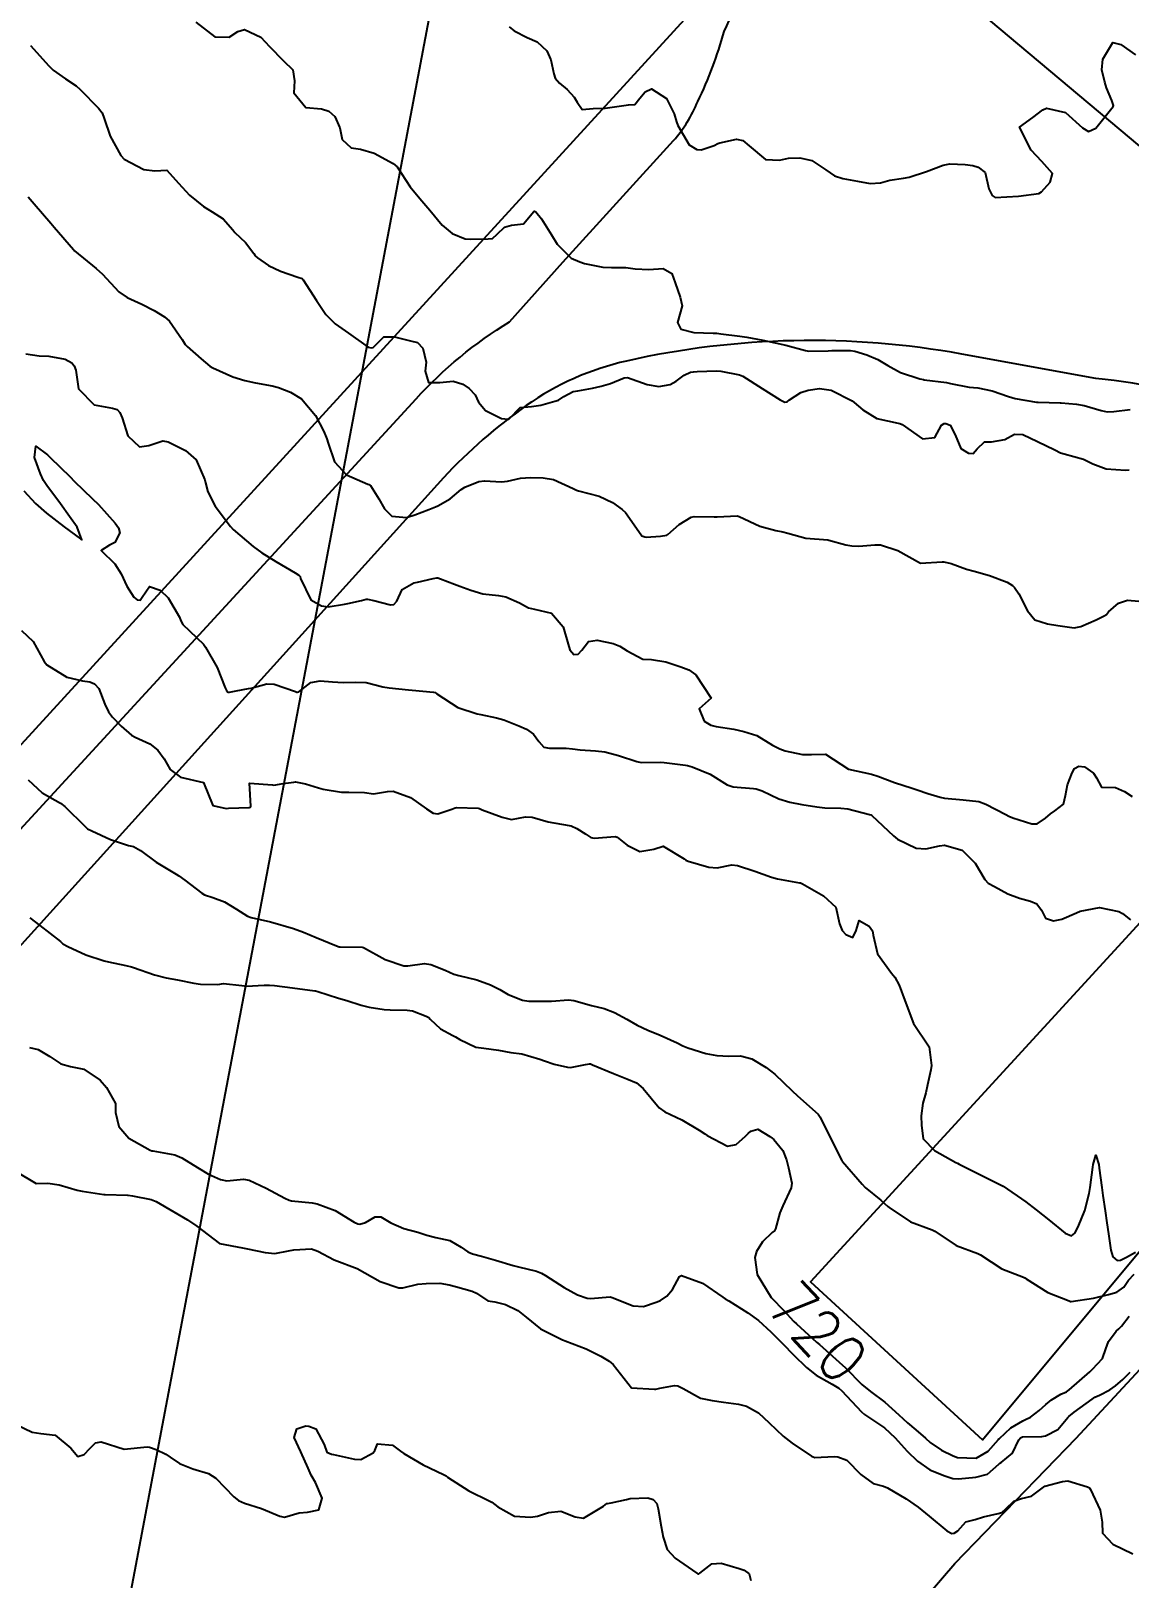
# Model space of a CAD drawing. Header units: metres. Extents: x 286371 to 293043, y 7462578 to 7466404.
# Drawn here: x 290161.9 to 290257.3, y 7463588.8 to 7463723.2 of the extents above; entities that cross this region are included whole.
import ezdxf
from ezdxf.enums import TextEntityAlignment as Align

# ---------------------------------------------------------------- set-up
doc = ezdxf.new("R2010")
doc.units = ezdxf.units.M
doc.header["$MEASUREMENT"] = 0
doc.linetypes.add('CONTINUO', pattern=[0])
for name, color, linetype in [('Cemitério', 206, 'Continuous'), ('Cotas', 45, 'Continuous'), ('Curvas de Nivel 1m', 11, 'Continuous'), ('Curvas de Nivel 5m', 15, 'Continuous'), ('Edificações', 30, 'Continuous'), ('TEXTO', 45, 'Continuous'), ('Vias primárias', 230, 'Continuous')]:
    doc.layers.add(name, color=color, linetype=linetype)
doc.styles.add('Style-STANDARD', font='STANDARD.shx')

msp = doc.modelspace()

# ---------------------------------------------------------------- linework, layer by layer
at = {"layer": 'Cemitério'}
msp.add_lwpolyline([(290179.61, 7463761.81), (290218.62, 7463728.93), (290218.92, 7463724.48), (290143.24, 7463641.83), (290119.58, 7463661.46), (290135.67, 7463680.68), (290120.31, 7463693.53), (290171.91, 7463752.69), (290179.61, 7463761.81)], close=True, dxfattribs=at)
msp.add_lwpolyline([(290048.87, 7463684.85), (290107.75, 7463632.63), (290122.18, 7463619.94), (290205.77, 7463547.84), (290242.11, 7463590.1), (290252.66, 7463600.96), (290274.14, 7463624.13)], dxfattribs=at)
at = {"layer": 'Curvas de Nivel 1m', "flags": 128}
for points, elevation in [([(290176.19, 7463723.93), (290177.85, 7463722.67), (290179.1, 7463722.63), (290179.85, 7463723.14), (290180.43, 7463723.29), (290181.85, 7463722.64), (290182.59, 7463721.83), (290183.82, 7463720.57), (290184.62, 7463719.8), (290184.76, 7463718.83), (290184.72, 7463717.8), (290185.76, 7463716.52), (290187.11, 7463716.41), (290187.75, 7463716.21), (290188.27, 7463715.75), (290188.71, 7463714.76), (290188.92, 7463713.74), (290189.7, 7463713.03), (290190.51, 7463712.91), (290191.7, 7463712.56), (290193.34, 7463711.67), (290193.68, 7463711.36), (290194.81, 7463709.65), (290195.64, 7463708.62), (290196.51, 7463707.62), (290197.6, 7463706.32), (290198.45, 7463705.59), (290199.59, 7463705.11), (290200.07, 7463705.08), (290201.59, 7463705.11), (290201.97, 7463705.15), (290202.38, 7463705.53), (290203, 7463706.13), (290203.61, 7463706.3), (290204.67, 7463706.43), (290205.55, 7463707.49), (290205.59, 7463707.52), (290205.62, 7463707.52), (290205.72, 7463707.48), (290206.22, 7463706.87), (290207.1, 7463705.46), (290207.57, 7463704.67), (290208.81, 7463703.44), (290209.55, 7463703.11), (290209.97, 7463702.99), (290211.54, 7463702.66), (290212.3, 7463702.63), (290213.54, 7463702.64), (290214.37, 7463702.53), (290215.54, 7463702.46), (290216.78, 7463702.54), (290217.54, 7463702.12), (290217.84, 7463701.29), (290218.28, 7463700.06), (290218.44, 7463699.29), (290218.04, 7463697.86), (290218.33, 7463697.29), (290219.46, 7463697), (290221.14, 7463696.92), (290221.46, 7463696.92), (290221.81, 7463696.88), (290223.46, 7463696.67), (290224.06, 7463696.59), (290225.45, 7463696.31), (290226.53, 7463696.08), (290227.45, 7463695.9), (290229.15, 7463695.41), (290229.44, 7463695.36), (290231.13, 7463695.4), (290231.44, 7463695.42), (290233.07, 7463695.43), (290233.44, 7463695.36), (290234.48, 7463695.04), (290235.43, 7463694.65), (290236.31, 7463694.13), (290237.41, 7463693.52), (290239.08, 7463692.97), (290239.4, 7463692.9), (290239.47, 7463692.89), (290241.39, 7463692.65), (290241.75, 7463692.57), (290243.38, 7463692.23), (290244.11, 7463692.17), (290245.38, 7463691.93), (290246.78, 7463691.44), (290247.37, 7463691.26), (290249.23, 7463690.95), (290249.37, 7463690.94), (290251.27, 7463690.88), (290251.37, 7463690.87), (290252.7, 7463690.76), (290253.36, 7463690.65), (290254.84, 7463690.21), (290255.35, 7463690.11), (290255.93, 7463690.14), (290257.36, 7463690.3)], 713), ([(290203.42, 7463723.52), (290203.86, 7463723.17), (290204.97, 7463722.61), (290205.85, 7463722.22), (290206.68, 7463721.46), (290207.03, 7463720.67), (290207.29, 7463719.45), (290207.41, 7463719.07), (290207.79, 7463718.63), (290208.44, 7463718.1), (290209.07, 7463717.43), (290209.33, 7463716.98), (290209.76, 7463716.34), (290210.72, 7463716.44), (290211.76, 7463716.47), (290212.56, 7463716.57), (290213.77, 7463716.75), (290214.32, 7463716.79), (290214.77, 7463717.34), (290215.23, 7463717.89), (290215.79, 7463718.16), (290217.07, 7463717.3), (290217.75, 7463715.98), (290217.95, 7463715.29), (290218.05, 7463714.97), (290219.05, 7463713.27), (290219.7, 7463712.89), (290220.1, 7463712.86), (290221.23, 7463713.24), (290221.55, 7463713.39), (290221.71, 7463713.45), (290223.15, 7463713.78), (290223.71, 7463713.65), (290224.27, 7463713.2), (290225.69, 7463712.02), (290226.9, 7463711.94), (290227.69, 7463712.12), (290228.66, 7463712.16), (290229.69, 7463711.92), (290230.91, 7463711.1), (290231.67, 7463710.59), (290232.39, 7463710.35), (290233.66, 7463710.13), (290234.77, 7463709.92), (290235.66, 7463709.97), (290236.47, 7463710.21), (290237.67, 7463710.4), (290238.16, 7463710.49), (290239.67, 7463710.96), (290241.11, 7463711.51), (290241.68, 7463711.63), (290243.02, 7463711.58), (290243.68, 7463711.48), (290244.14, 7463711.35), (290244.77, 7463710.89), (290245.08, 7463709.45), (290245.38, 7463708.88), (290245.64, 7463708.71), (290247.64, 7463708.83), (290249.41, 7463709.05), (290249.65, 7463709.19), (290250.41, 7463710.05), (290250.6, 7463710.79), (290249.69, 7463711.84), (290248.75, 7463712.82), (290247.73, 7463714.83), (290248.91, 7463715.65), (290249.76, 7463716.33), (290250.1, 7463716.46), (290251.75, 7463716.09), (290253.22, 7463714.75), (290253.73, 7463714.43), (290254.37, 7463714.73), (290255.76, 7463716.46), (290255.88, 7463716.6), (290255.9, 7463716.71), (290255.77, 7463717.12), (290255.29, 7463718.22), (290255.15, 7463718.72), (290254.89, 7463719.8), (290254.98, 7463720.73), (290255.85, 7463722.17), (290256.55, 7463722), (290257.83, 7463721.09)], 712), ([(290161.84, 7463721.9), (290163.42, 7463720.13), (290163.81, 7463719.76), (290164.89, 7463719.01), (290165.79, 7463718.42), (290166.14, 7463718.09), (290167.75, 7463716.48), (290168.06, 7463716.06), (290168.23, 7463715.56), (290168.77, 7463714.05), (290169.69, 7463712.35), (290169.98, 7463712.03), (290171.67, 7463711.15), (290172.63, 7463711.03), (290173.67, 7463711.07), (290174.7, 7463709.96), (290175.64, 7463708.92), (290176.85, 7463707.93), (290177.62, 7463707.46), (290178.57, 7463706.86), (290179.42, 7463705.89), (290179.59, 7463705.68), (290180.52, 7463704.81), (290181.23, 7463703.85), (290181.36, 7463703.65), (290181.56, 7463703.46), (290182.52, 7463702.81), (290183.54, 7463702.3), (290185.06, 7463701.79), (290185.42, 7463701.67), (290185.53, 7463701.57), (290186.68, 7463699.77), (290187.49, 7463698.54), (290188.31, 7463697.74), (290189.46, 7463696.94), (290191.17, 7463695.7), (290191.43, 7463695.65), (290191.6, 7463695.69), (290192.52, 7463696.61), (290193.45, 7463696.6), (290194.84, 7463696.25), (290195.44, 7463696.11), (290195.91, 7463695.63), (290196.19, 7463694.4), (290196.13, 7463693.62), (290196.41, 7463692.64), (290197.39, 7463692.65), (290198.56, 7463692.76), (290199.39, 7463692.5), (290199.94, 7463692.13), (290200.46, 7463691.56), (290200.74, 7463690.93), (290201.35, 7463690.21), (290202.75, 7463689.52), (290203.34, 7463689.46), (290203.39, 7463689.47), (290203.44, 7463689.51), (290204.38, 7463690.48), (290205.36, 7463690.56), (290206.17, 7463690.67), (290207.37, 7463691.03), (290207.7, 7463691.12), (290208.16, 7463691.44), (290208.96, 7463691.85), (290209.38, 7463691.93), (290210.64, 7463692.15), (290211.39, 7463692.32), (290212.22, 7463692.56), (290213.4, 7463693.06), (290213.69, 7463693.07), (290215.39, 7463692.47), (290216.4, 7463692.31), (290217.39, 7463692.48), (290217.93, 7463692.76), (290218.62, 7463693.29), (290219.16, 7463693.53), (290219.41, 7463693.58), (290219.75, 7463693.61), (290221.41, 7463693.66), (290221.8, 7463693.63), (290223.41, 7463693.31), (290223.72, 7463693.2), (290225.39, 7463692.12), (290226.96, 7463691.15), (290227.37, 7463690.95), (290227.56, 7463690.96), (290227.76, 7463691.14), (290228.74, 7463691.77), (290229.39, 7463691.97), (290230.38, 7463692.11), (290231.39, 7463691.99), (290233.2, 7463691.06), (290233.37, 7463690.92), (290234.14, 7463690.26), (290235.34, 7463689.52), (290237.21, 7463689.12), (290237.34, 7463689.09), (290237.54, 7463688.99), (290239.32, 7463687.74), (290240.4, 7463687.87), (290240.96, 7463688.94), (290241.19, 7463689.08), (290241.34, 7463689.08), (290241.71, 7463688.93), (290242.15, 7463688.09), (290242.65, 7463686.91), (290243.3, 7463686.51), (290243.71, 7463686.48), (290244.06, 7463686.89), (290244.69, 7463687.5), (290245.31, 7463687.49), (290246.48, 7463687.69), (290247.32, 7463688.17), (290248.03, 7463688.13), (290249.31, 7463687.52), (290250.8, 7463686.79), (290251.3, 7463686.54), (290251.63, 7463686.45), (290253.29, 7463685.98), (290254.12, 7463685.58), (290255.28, 7463685.14), (290256.95, 7463685.03), (290257.28, 7463685.06)], 714), ([(290161.43, 7463695.13), (290162.6, 7463694.96), (290163.43, 7463694.94), (290164.86, 7463694.66), (290165.42, 7463694.34), (290165.64, 7463694.09), (290165.77, 7463693.73), (290166.01, 7463692.09), (290167.36, 7463690.71), (290168.97, 7463690.43), (290169.36, 7463690.31), (290169.61, 7463690.03), (290169.81, 7463689.57), (290170.3, 7463688.02), (290171.31, 7463687.05), (290172.12, 7463687.18), (290173.32, 7463687.57), (290173.8, 7463687.49), (290175.3, 7463686.74), (290176.24, 7463685.93), (290176.98, 7463684.2), (290177.03, 7463683.92), (290177.24, 7463683.16), (290177.87, 7463681.9), (290179.2, 7463680.13), (290179.45, 7463679.88), (290181.17, 7463678.41), (290181.94, 7463677.84), (290183.15, 7463677.11), (290184.82, 7463676.12), (290185.14, 7463675.92), (290185.25, 7463675.79), (290185.3, 7463675.62), (290186.2, 7463673.78), (290187.1, 7463673.24), (290187.68, 7463673.17), (290189.1, 7463673.39), (290189.39, 7463673.44), (290190.58, 7463673.71), (290190.99, 7463673.82), (290191.11, 7463673.83), (290191.67, 7463673.7), (290193.1, 7463673.35), (290193.4, 7463673.37), (290193.65, 7463673.67), (290194.11, 7463674.67), (290195.13, 7463675.25), (290195.46, 7463675.31), (290196.8, 7463675.62), (290197.14, 7463675.69), (290197.21, 7463675.69), (290197.46, 7463675.61), (290198.67, 7463675.13), (290199.12, 7463674.97), (290200.08, 7463674.6), (290201.12, 7463674.28), (290202.5, 7463674.14), (290203.11, 7463674.03), (290204.3, 7463673.5), (290205.1, 7463673.09), (290205.6, 7463672.97), (290207.09, 7463672.62), (290208.09, 7463671.44), (290208.54, 7463669.93), (290208.67, 7463669.43), (290209.03, 7463669.02), (290209.41, 7463669.04), (290209.73, 7463669.41), (290210.31, 7463670.14), (290211.05, 7463670.28), (290212.45, 7463669.97), (290213.04, 7463669.74), (290213.67, 7463669.35), (290215.02, 7463668.63), (290215.77, 7463668.58), (290217.02, 7463668.4), (290218.33, 7463667.96), (290219.01, 7463667.7), (290219.63, 7463667.26), (290220.97, 7463665.24), (290219.92, 7463664.3), (290220.36, 7463663.25), (290220.94, 7463662.88), (290221.4, 7463662.77), (290222.93, 7463662.53), (290223.79, 7463662.34), (290224.93, 7463661.98), (290226.29, 7463661.16), (290226.91, 7463660.83), (290227.39, 7463660.67), (290228.9, 7463660.34), (290229.68, 7463660.34), (290230.9, 7463660.37), (290232.88, 7463659.06), (290234.88, 7463658.63), (290235.45, 7463658.45), (290236.87, 7463657.91), (290238.42, 7463657.41), (290238.85, 7463657.28), (290239.79, 7463656.96), (290240.84, 7463656.63), (290241.22, 7463656.56), (290242.84, 7463656.41), (290244.2, 7463656.25), (290244.83, 7463656.04), (290246.55, 7463655.12), (290246.82, 7463654.98), (290247.15, 7463654.84), (290248.81, 7463654.33), (290249.28, 7463654.33), (290250.01, 7463654.8), (290250.42, 7463655.19), (290250.82, 7463655.45), (290251.57, 7463656.04), (290251.73, 7463656.77), (290251.9, 7463657.72), (290252.31, 7463658.76), (290252.52, 7463659.12), (290252.88, 7463659.32), (290253.4, 7463659.26), (290254.17, 7463658.73), (290254.44, 7463658.31), (290254.86, 7463657.49), (290256.09, 7463657.47), (290256.85, 7463657.13), (290257.53, 7463656.68)], 716), ([(290161.25, 7463683.23), (290162.27, 7463682.14), (290163.22, 7463681.29), (290164.77, 7463680.1), (290165.19, 7463679.78), (290166.29, 7463678.97), (290165.89, 7463680.08), (290165.21, 7463681.02), (290164.44, 7463682.11), (290163.26, 7463683.71), (290162.96, 7463684.13), (290162.71, 7463684.7), (290162.18, 7463686.14), (290162.31, 7463687.13), (290163.3, 7463686.36), (290163.55, 7463686.12), (290165.27, 7463684.46), (290165.64, 7463684.09), (290167.23, 7463682.54), (290167.74, 7463682.06), (290169.2, 7463680.44), (290169.49, 7463680.03), (290169.61, 7463679.6), (290169.17, 7463678.74), (290168.7, 7463678.51), (290167.98, 7463678.05), (290169.15, 7463676.89), (290169.72, 7463676.03), (290170.19, 7463674.95), (290170.8, 7463674.01), (290171.1, 7463673.78), (290171.36, 7463673.75), (290171.54, 7463674), (290172.18, 7463674.93), (290173.11, 7463674.62), (290173.79, 7463673.96), (290174.77, 7463672.26), (290174.9, 7463671.95), (290175.07, 7463671.63), (290176.85, 7463669.92), (290177.04, 7463669.67), (290178.05, 7463667.9), (290178.75, 7463666.12), (290178.86, 7463665.89), (290178.98, 7463665.76), (290179.11, 7463665.76), (290179.71, 7463665.87), (290180.78, 7463666.07), (290180.99, 7463666.1), (290182.36, 7463666.47), (290182.99, 7463666.46), (290184.85, 7463665.8), (290184.98, 7463665.75), (290185.03, 7463665.74), (290185.14, 7463665.79), (290186.18, 7463666.6), (290187, 7463666.75), (290188.08, 7463666.66), (290189, 7463666.6), (290190.09, 7463666.63), (290191, 7463666.59), (290192.44, 7463666.23), (290192.99, 7463666.12), (290194.67, 7463665.96), (290194.98, 7463665.93), (290196.84, 7463665.75), (290196.98, 7463665.72), (290197.13, 7463665.61), (290198.96, 7463664.42), (290200.64, 7463663.86), (290200.95, 7463663.81), (290202.31, 7463663.53), (290202.94, 7463663.35), (290204.26, 7463662.83), (290204.93, 7463662.54), (290205.54, 7463662.1), (290205.99, 7463661.47), (290206.43, 7463660.99), (290206.91, 7463660.89), (290208.37, 7463660.9), (290208.91, 7463660.84), (290209.58, 7463660.74), (290210.9, 7463660.66), (290211.72, 7463660.56), (290212.9, 7463660.26), (290214.5, 7463659.73), (290214.89, 7463659.66), (290216.53, 7463659.67), (290216.89, 7463659.64), (290218.74, 7463659.42), (290218.89, 7463659.39), (290219.31, 7463659.27), (290220.87, 7463658.62), (290222.36, 7463657.72), (290222.86, 7463657.53), (290224.65, 7463657.4), (290224.86, 7463657.37), (290225.39, 7463657.18), (290226.84, 7463656.5), (290227.78, 7463656.2), (290228.84, 7463656.01), (290230.13, 7463655.81), (290230.83, 7463655.72), (290232.22, 7463655.69), (290232.83, 7463655.63), (290234.72, 7463655.13), (290234.82, 7463655.1), (290234.92, 7463655.03), (290236.79, 7463653.27), (290237.15, 7463653), (290238.77, 7463652.22), (290239.6, 7463652.14), (290240.78, 7463652.41), (290241.24, 7463652.47), (290242.77, 7463652.04), (290243.88, 7463650.9), (290244.73, 7463649.5), (290245.03, 7463649.18), (290245.58, 7463648.87), (290246.72, 7463648.25), (290247.73, 7463647.86), (290248.71, 7463647.6), (290249.25, 7463647.36), (290249.64, 7463646.81), (290250.01, 7463646.12), (290250.68, 7463645.89), (290251.42, 7463646.04), (290252.69, 7463646.6), (290253.02, 7463646.75), (290254.7, 7463647.06), (290256.38, 7463646.7), (290256.69, 7463646.52), (290257.38, 7463645.99)], 717), ([(290161.06, 7463671.1), (290162.07, 7463670.15), (290163.02, 7463668.43), (290163.26, 7463668.13), (290165, 7463667.05), (290166.35, 7463666.73), (290166.99, 7463666.64), (290167.39, 7463666.47), (290167.77, 7463666.06), (290168.3, 7463664.72), (290168.6, 7463664.05), (290168.95, 7463663.58), (290169.7, 7463662.79), (290170.6, 7463662.02), (290170.92, 7463661.86), (290172.2, 7463661.28), (290172.91, 7463660.73), (290173.44, 7463659.97), (290173.97, 7463659.05), (290174.87, 7463658.36), (290176.86, 7463657.91), (290177.66, 7463655.9), (290178.82, 7463655.66), (290179.02, 7463655.68), (290180.82, 7463655.75), (290180.91, 7463655.77), (290180.96, 7463655.85), (290180.86, 7463657.85), (290182.85, 7463657.7), (290182.98, 7463657.69), (290183.77, 7463657.81), (290184.7, 7463657.95), (290184.86, 7463657.96), (290185.72, 7463657.78), (290186.85, 7463657.45), (290187.27, 7463657.34), (290188.84, 7463657.08), (290189.5, 7463657.07), (290190.84, 7463657.03), (290191.62, 7463656.92), (290192.85, 7463657.12), (290193.35, 7463657.17), (290194.84, 7463656.62), (290196.22, 7463655.62), (290196.82, 7463655.25), (290197.22, 7463655.2), (290198.44, 7463655.59), (290198.71, 7463655.7), (290198.83, 7463655.73), (290200.71, 7463655.67), (290200.83, 7463655.65), (290201.06, 7463655.55), (290202.81, 7463654.9), (290203.61, 7463654.71), (290204.82, 7463654.92), (290205.4, 7463654.9), (290206.81, 7463654.48), (290207.97, 7463654.28), (290208.8, 7463654.16), (290209.3, 7463653.92), (290210.06, 7463653.41), (290210.52, 7463653.13), (290210.79, 7463653.08), (290212.63, 7463653.21), (290212.79, 7463653.17), (290213.67, 7463652.46), (290214.77, 7463651.91), (290215.97, 7463652.12), (290216.78, 7463652.39), (290218.62, 7463651.28), (290218.76, 7463651.17), (290218.97, 7463651.07), (290220.75, 7463650.57), (290221.48, 7463650.51), (290222.76, 7463650.75), (290223.25, 7463650.71), (290224.74, 7463650.22), (290226.2, 7463649.7), (290226.73, 7463649.55), (290228.64, 7463649.21), (290228.73, 7463649.2), (290228.89, 7463649.12), (290230.71, 7463648.07), (290231.8, 7463647.08), (290232.11, 7463645.63), (290232.33, 7463645.07), (290232.66, 7463644.72), (290233.25, 7463644.46), (290233.55, 7463645.05), (290233.81, 7463645.92), (290234.67, 7463645.42), (290234.96, 7463645.03), (290235.02, 7463644.66), (290235.4, 7463643.02), (290236.61, 7463641.35), (290236.91, 7463641), (290237.28, 7463640.31), (290237.79, 7463638.99), (290238.54, 7463636.97), (290239.9, 7463634.95), (290240.11, 7463633.33), (290240.04, 7463632.95), (290239.76, 7463631.66), (290239.6, 7463630.96), (290239.35, 7463630.05), (290239.21, 7463628.96), (290239.22, 7463628.15), (290239.38, 7463626.96), (290240.37, 7463625.94), (290242.21, 7463624.92), (290242.35, 7463624.84), (290242.49, 7463624.78), (290244.34, 7463623.85), (290246.32, 7463622.85), (290248.3, 7463621.5), (290249.2, 7463620.81), (290250.28, 7463619.94), (290251.72, 7463618.77), (290252.26, 7463618.55), (290252.56, 7463618.76), (290252.84, 7463619.32), (290253.41, 7463620.75), (290253.8, 7463622.22), (290253.88, 7463622.74), (290254.12, 7463624.51), (290254.15, 7463624.74), (290254.37, 7463625.55), (290254.62, 7463624.73), (290254.67, 7463624.41), (290254.9, 7463622.73), (290254.99, 7463622.04), (290255.19, 7463620.72), (290255.33, 7463619.67), (290255.46, 7463618.72), (290255.67, 7463617.29), (290255.86, 7463616.71), (290256.23, 7463616.39), (290256.5, 7463616.43), (290257.04, 7463616.69), (290257.81, 7463617.11)], 718), ([(290161.62, 7463658.15), (290162.85, 7463657), (290164.45, 7463656.11), (290164.83, 7463655.84), (290166.57, 7463654.08), (290166.8, 7463653.88), (290167.17, 7463653.7), (290168.79, 7463652.97), (290170.35, 7463652.45), (290170.78, 7463652.36), (290171.38, 7463652.01), (290172.75, 7463651), (290174.5, 7463649.96), (290174.73, 7463649.8), (290175.25, 7463649.42), (290176.71, 7463648.29), (290176.94, 7463648.15), (290177.66, 7463647.91), (290178.7, 7463647.55), (290179.72, 7463646.9), (290180.68, 7463646.3), (290181, 7463646.18), (290182.67, 7463645.82), (290184.67, 7463645.22), (290185.54, 7463644.9), (290186.65, 7463644.46), (290188.41, 7463643.74), (290188.64, 7463643.65), (290188.74, 7463643.64), (290190.64, 7463643.62), (290190.76, 7463643.58), (290192.63, 7463642.54), (290194.27, 7463642), (290194.62, 7463641.99), (290196.07, 7463642.18), (290196.62, 7463642.1), (290197.86, 7463641.6), (290198.61, 7463641.28), (290199.04, 7463641.15), (290200.6, 7463640.78), (290201.8, 7463640.34), (290202.59, 7463639.92), (290203.33, 7463639.51), (290204.57, 7463639.02), (290205.12, 7463638.93), (290206.57, 7463638.91), (290207.1, 7463638.93), (290208.57, 7463639.04), (290209.02, 7463638.98), (290210.56, 7463638.55), (290211.66, 7463638.29), (290212.55, 7463637.95), (290213.64, 7463637.36), (290214.54, 7463636.85), (290215.45, 7463636.41), (290216.52, 7463635.96), (290218.01, 7463635.29), (290218.51, 7463635.05), (290218.92, 7463634.87), (290220.5, 7463634.37), (290221.45, 7463634.19), (290222.5, 7463634.15), (290223.52, 7463634.18), (290224.49, 7463633.91), (290225.75, 7463633.17), (290226.48, 7463632.58), (290227.99, 7463631.13), (290228.45, 7463630.71), (290230.24, 7463629.1), (290230.42, 7463628.86), (290231.3, 7463627.08), (290232.28, 7463625.15), (290232.32, 7463625.07), (290232.36, 7463624.99), (290234.07, 7463623.04), (290234.33, 7463622.73), (290235.69, 7463621.63), (290236.3, 7463621.1), (290236.41, 7463621), (290238.28, 7463619.75), (290240.15, 7463619.06), (290240.27, 7463619.02), (290240.38, 7463618.94), (290242.25, 7463617.69), (290244.12, 7463617), (290244.24, 7463616.96), (290244.36, 7463616.88), (290246.22, 7463615.69), (290248.08, 7463614.95), (290248.21, 7463614.9), (290248.33, 7463614.82), (290250.19, 7463613.63), (290252.05, 7463612.89), (290252.18, 7463612.84), (290252.24, 7463612.83), (290254.18, 7463613.13), (290255.46, 7463613.44), (290256.19, 7463613.64), (290256.8, 7463614.09), (290257.22, 7463614.69), (290257.7, 7463615.2)], 719), ([(290161.76, 7463634.89), (290162.5, 7463634.71), (290163.51, 7463634.12), (290164.48, 7463633.48), (290165.32, 7463633.26), (290166.48, 7463633.02), (290167.88, 7463632.05), (290168.45, 7463631.43), (290169.23, 7463630.03), (290169.22, 7463629.24), (290169.5, 7463628.03), (290170.39, 7463627.03), (290172.22, 7463625.99), (290172.37, 7463625.93), (290172.45, 7463625.91), (290174.37, 7463625.58), (290174.98, 7463625.33), (290176.35, 7463624.48), (290177.29, 7463623.91), (290178.33, 7463623.43), (290178.89, 7463623.33), (290180.34, 7463623.46), (290180.82, 7463623.37), (290182.32, 7463622.68), (290183.94, 7463621.81), (290184.3, 7463621.65), (290184.51, 7463621.59), (290186.3, 7463621.41), (290186.74, 7463621.33), (290188.29, 7463620.74), (290189.94, 7463619.72), (290190.27, 7463619.58), (290190.43, 7463619.55), (290190.92, 7463619.7), (290191.77, 7463620.2), (290192.28, 7463620.19), (290193.14, 7463619.67), (290194.27, 7463619.18), (290195.49, 7463618.86), (290196.26, 7463618.6), (290197.05, 7463618.4), (290198.25, 7463618.14), (290199.23, 7463617.57), (290199.82, 7463617.15), (290200.24, 7463616.98), (290201, 7463616.77), (290202.23, 7463616.44), (290203.75, 7463615.97), (290204.22, 7463615.85), (290205.79, 7463615.47), (290206.21, 7463615.31), (290206.57, 7463615.1), (290208.19, 7463614.05), (290209.36, 7463613.42), (290210.18, 7463613.13), (290210.48, 7463613.1), (290212.18, 7463613.24), (290212.36, 7463613.2), (290214.17, 7463612.47), (290215.08, 7463612.42), (290216.18, 7463612.77), (290216.56, 7463612.92), (290217.11, 7463613.3), (290217.6, 7463613.89), (290218.21, 7463615.02), (290218.39, 7463615.1), (290220.2, 7463614.43), (290221.96, 7463613.23), (290222.17, 7463613.08), (290222.49, 7463612.9), (290224.15, 7463611.85), (290225.06, 7463611.18), (290226.13, 7463610.22), (290227.17, 7463609.15), (290228.1, 7463608.22), (290229.23, 7463607.12), (290230.07, 7463606.43), (290231.47, 7463605.67), (290232.06, 7463605.32), (290232.32, 7463605.07), (290234.03, 7463603.25), (290234.28, 7463603.04), (290236.01, 7463601.86), (290236.93, 7463601), (290237.98, 7463599.84), (290238.87, 7463598.97), (290239.95, 7463598.22), (290241.16, 7463597.72), (290241.94, 7463597.47), (290242.45, 7463597.43), (290243.94, 7463597.58), (290244.96, 7463597.85), (290245.96, 7463598.71), (290246.03, 7463598.79), (290246.14, 7463598.85), (290247.13, 7463599.68), (290247.69, 7463600.83), (290247.82, 7463601.01), (290248, 7463601.08), (290249.68, 7463601.12), (290250, 7463601.17), (290251.07, 7463601.72), (290251.95, 7463602.77), (290251.98, 7463602.81), (290252.03, 7463602.84), (290252.49, 7463603.22), (290254.05, 7463604.36), (290254.27, 7463604.52), (290254.68, 7463604.72), (290255.59, 7463605.18), (290256.07, 7463605.53), (290256.71, 7463606.06), (290257.36, 7463606.69)], 721), ([(290160.54, 7463624.16), (290162.33, 7463623.1), (290163.34, 7463623.11), (290164.33, 7463622.98), (290165.89, 7463622.52), (290166.32, 7463622.42), (290168.22, 7463622.14), (290168.32, 7463622.13), (290170.25, 7463622.08), (290170.31, 7463622.07), (290170.69, 7463622.01), (290172.31, 7463621.71), (290172.76, 7463621.52), (290174.29, 7463620.63), (290175.46, 7463619.94), (290176.27, 7463619.39), (290178.24, 7463617.89), (290180.24, 7463617.51), (290180.68, 7463617.42), (290182.23, 7463617.09), (290183.06, 7463617), (290184.24, 7463617.23), (290184.7, 7463617.33), (290186.24, 7463617.4), (290186.8, 7463617.21), (290188.22, 7463616.46), (290190.21, 7463615.71), (290192.2, 7463614.57), (290193.83, 7463614.02), (290194.19, 7463614.02), (290195.49, 7463614.34), (290196.2, 7463614.41), (290197.38, 7463614.42), (290198.19, 7463614.28), (290198.74, 7463614.13), (290200.19, 7463613.73), (290200.59, 7463613.55), (290201.55, 7463612.91), (290202.17, 7463612.8), (290203.1, 7463612.58), (290204.16, 7463612.05), (290204.89, 7463611.48), (290206.14, 7463610.46), (290208.05, 7463609.51), (290208.12, 7463609.48), (290208.28, 7463609.43), (290210.11, 7463608.73), (290211.38, 7463608.1), (290212.09, 7463607.67), (290212.44, 7463607.37), (290214.05, 7463605.34), (290216.05, 7463605.22), (290216.14, 7463605.22), (290216.5, 7463605.31), (290217.78, 7463605.56), (290218.06, 7463605.53), (290218.53, 7463605.28), (290220.04, 7463604.45), (290221.05, 7463604.23), (290222.04, 7463604.1), (290223.32, 7463603.92), (290224.03, 7463603.75), (290225.07, 7463603.18), (290226.01, 7463602.31), (290227.21, 7463601.15), (290227.99, 7463600.55), (290229.67, 7463599.4), (290229.97, 7463599.29), (290231.65, 7463599.39), (290231.97, 7463599.36), (290232.75, 7463599.06), (290233.95, 7463597.83), (290235.03, 7463597.03), (290235.93, 7463596.8), (290236.28, 7463596.66), (290237.91, 7463595.69), (290238.93, 7463594.97), (290239.89, 7463594.19), (290241.42, 7463592.93), (290241.87, 7463592.68), (290242.08, 7463592.71), (290242.38, 7463592.92), (290243.07, 7463593.72), (290243.88, 7463593.91), (290244.62, 7463594.15), (290245.9, 7463594.44), (290246.22, 7463594.53), (290246.56, 7463594.84), (290247.24, 7463595.5), (290247.91, 7463595.73), (290248.78, 7463595.95), (290249.93, 7463596.79), (290251.49, 7463597.22), (290251.93, 7463597.26), (290253.66, 7463596.74), (290253.83, 7463596.65), (290253.92, 7463596.52), (290254.74, 7463594.72), (290254.91, 7463593.69), (290254.95, 7463592.72), (290255.85, 7463591.78), (290257.59, 7463590.92)], 722), ([(290160.59, 7463602.17), (290161.99, 7463601.5), (290162.74, 7463601.39), (290163.99, 7463601.24), (290165.33, 7463600.09), (290165.96, 7463599.37), (290166.5, 7463599.55), (290166.98, 7463600.07), (290167.47, 7463600.58), (290167.98, 7463600.64), (290169.97, 7463600.02), (290171.98, 7463600.22), (290172.17, 7463600.19), (290172.76, 7463599.98), (290173.59, 7463599.59), (290173.96, 7463599.31), (290174.77, 7463598.76), (290175.95, 7463598.32), (290177.3, 7463597.9), (290177.94, 7463597.49), (290179.5, 7463595.87), (290179.91, 7463595.55), (290180.43, 7463595.34), (290181.9, 7463594.87), (290183.5, 7463594.2), (290183.89, 7463594.12), (290185.18, 7463594.5), (290185.9, 7463594.55), (290186.89, 7463594.76), (290187.16, 7463595.76), (290186.58, 7463597.12), (290186.22, 7463597.77), (290185.95, 7463598.36), (290185.31, 7463599.78), (290184.75, 7463601.03), (290184.96, 7463601.79), (290185.76, 7463602.03), (290186.01, 7463602.01), (290186.61, 7463601.77), (290187.33, 7463600.41), (290187.57, 7463599.75), (290187.97, 7463599.59), (290188.16, 7463599.56), (290189.97, 7463599.14), (290190.54, 7463599.13), (290191.61, 7463599.69), (290191.75, 7463599.91), (290191.99, 7463600.48), (290193.28, 7463600.37), (290193.98, 7463599.85), (290194.25, 7463599.65), (290195.95, 7463598.65), (290197.7, 7463597.83), (290197.94, 7463597.69), (290198.07, 7463597.59), (290199.92, 7463596.41), (290201.68, 7463595.54), (290201.9, 7463595.41), (290202.42, 7463595), (290203.88, 7463594.19), (290205.27, 7463594.1), (290205.88, 7463594.19), (290206.83, 7463594.52), (290207.89, 7463594.64), (290209.16, 7463594.15), (290209.88, 7463594.03), (290211.6, 7463595.08), (290211.9, 7463595.29), (290211.96, 7463595.31), (290212.28, 7463595.37), (290213.6, 7463595.66), (290213.91, 7463595.72), (290215.45, 7463595.79), (290215.91, 7463595.65), (290216.24, 7463595.31), (290216.36, 7463594.84), (290216.62, 7463593.3), (290216.78, 7463592.38), (290217.13, 7463591.3), (290217.83, 7463590.55), (290219.71, 7463589.26), (290219.81, 7463589.19), (290219.88, 7463589.18), (290219.96, 7463589.25), (290221.01, 7463590.06), (290221.83, 7463590.12), (290223.38, 7463589.65), (290223.82, 7463589.5), (290224.25, 7463589.19), (290224.39, 7463588.6)], 723)]:
    msp.add_lwpolyline(points, dxfattribs=dict(at, elevation=elevation))
at = {"layer": 'Curvas de Nivel 5m', "flags": 128}
for points, elevation in [([(290161.63, 7463708.76), (290162.15, 7463708.15), (290163.6, 7463706.47), (290163.89, 7463706.12), (290165.57, 7463704.19), (290165.66, 7463704.09), (290167.54, 7463702.54), (290168.08, 7463702.06), (290169.51, 7463700.52), (290170.22, 7463700.02), (290171.5, 7463699.44), (290172.58, 7463698.89), (290173.48, 7463698.35), (290173.92, 7463697.97), (290175.01, 7463696.39), (290175.28, 7463695.95), (290175.44, 7463695.77), (290176.66, 7463694.69), (290177.42, 7463694.06), (290177.66, 7463693.91), (290179.4, 7463693.15), (290180.45, 7463692.81), (290181.39, 7463692.63), (290182.84, 7463692.37), (290183.38, 7463692.2), (290184.42, 7463691.81), (290185.37, 7463691.23), (290186.59, 7463689.78), (290187.32, 7463688.39), (290187.59, 7463687.76), (290187.7, 7463687.37), (290188.23, 7463685.75), (290189.27, 7463684.63), (290191.14, 7463683.82), (290191.26, 7463683.79), (290191.32, 7463683.76), (290191.36, 7463683.7), (290192.09, 7463682.54), (290192.58, 7463681.68), (290193.21, 7463681.05), (290194.49, 7463680.92), (290195.22, 7463681.16), (290196.44, 7463681.62), (290197, 7463681.84), (290197.23, 7463681.93), (290198.3, 7463682.53), (290199.25, 7463683.36), (290199.56, 7463683.57), (290200.77, 7463684.05), (290201.26, 7463684.12), (290202.75, 7463684.03), (290203.26, 7463684.08), (290204.41, 7463684.35), (290205.27, 7463684.4), (290206.37, 7463684.37), (290207.27, 7463684.23), (290208.98, 7463683.43), (290209.25, 7463683.29), (290209.44, 7463683.24), (290211.24, 7463682.78), (290212.4, 7463682.22), (290213.23, 7463681.63), (290213.52, 7463681.36), (290214.28, 7463680.28), (290214.95, 7463679.34), (290215.19, 7463679.23), (290215.31, 7463679.21), (290216.57, 7463679.31), (290217.1, 7463679.39), (290217.19, 7463679.44), (290218.19, 7463680.31), (290219.22, 7463680.96), (290219.47, 7463681.02), (290221.21, 7463680.98), (290221.47, 7463680.98), (290223.21, 7463681.07), (290223.4, 7463681.02), (290225.2, 7463680.18), (290226.57, 7463679.79), (290227.19, 7463679.67), (290227.62, 7463679.57), (290229.18, 7463679.12), (290231.08, 7463678.98), (290231.18, 7463678.96), (290232.67, 7463678.56), (290233.18, 7463678.47), (290233.78, 7463678.44), (290235.18, 7463678.56), (290235.66, 7463678.54), (290237.17, 7463678.05), (290239.15, 7463676.96), (290241.01, 7463677.08), (290241.16, 7463677.07), (290241.8, 7463676.92), (290243.15, 7463676.44), (290243.79, 7463676.25), (290245.14, 7463675.89), (290246.68, 7463675.31), (290247.13, 7463675.03), (290247.32, 7463674.84), (290247.67, 7463674.28), (290248.44, 7463672.82), (290249.08, 7463672.04), (290250.18, 7463671.7), (290251.08, 7463671.53), (290252.49, 7463671.35), (290253.07, 7463671.46), (290254.39, 7463672.04), (290255.09, 7463672.37), (290255.3, 7463672.51), (290255.48, 7463672.72), (290256.33, 7463673.48), (290257.11, 7463673.74), (290258.12, 7463673.67)], 715), ([(290161.78, 7463646.15), (290162.66, 7463645.48), (290164.43, 7463644.11), (290164.64, 7463643.91), (290165.08, 7463643.66), (290166.63, 7463642.93), (290168.24, 7463642.43), (290168.62, 7463642.35), (290170.11, 7463642.02), (290170.61, 7463641.91), (290170.77, 7463641.85), (290172.6, 7463641.21), (290173.61, 7463640.95), (290174.6, 7463640.76), (290176.03, 7463640.49), (290176.59, 7463640.4), (290178.11, 7463640.38), (290178.59, 7463640.45), (290180.19, 7463640.27), (290180.59, 7463640.22), (290182.14, 7463640.3), (290182.59, 7463640.31), (290183.04, 7463640.27), (290184.59, 7463640.07), (290186.52, 7463639.83), (290186.58, 7463639.82), (290186.79, 7463639.76), (290188.58, 7463639.19), (290189.31, 7463638.99), (290190.57, 7463638.58), (290191.26, 7463638.39), (290192.56, 7463638.21), (290193.07, 7463638.18), (290194.56, 7463638.14), (290195.01, 7463638.09), (290196.19, 7463637.62), (290196.43, 7463637.49), (290196.55, 7463637.37), (290197.45, 7463636.52), (290198.53, 7463635.93), (290198.76, 7463635.82), (290199.14, 7463635.58), (290200.51, 7463634.94), (290201.21, 7463634.84), (290202.5, 7463634.66), (290203.56, 7463634.45), (290204.5, 7463634.34), (290206.07, 7463633.89), (290206.49, 7463633.73), (290207.33, 7463633.45), (290208.48, 7463633.19), (290208.74, 7463633.17), (290210.04, 7463633.41), (290210.4, 7463633.49), (290210.49, 7463633.47), (290210.64, 7463633.4), (290212.47, 7463632.64), (290213.64, 7463632.18), (290214.46, 7463631.83), (290215.05, 7463631.34), (290216.43, 7463629.67), (290216.94, 7463629.31), (290218.41, 7463628.63), (290219.93, 7463627.73), (290220.4, 7463627.41), (290220.6, 7463627.25), (290222.38, 7463626.32), (290223.12, 7463626.48), (290223.93, 7463627.2), (290224.17, 7463627.43), (290224.4, 7463627.63), (290225.02, 7463627.8), (290226.06, 7463627.16), (290226.26, 7463627.02), (290226.39, 7463626.92), (290227.18, 7463625.95), (290227.51, 7463625.14), (290227.67, 7463624.46), (290227.96, 7463623.13), (290227.9, 7463622.7), (290227.17, 7463621.15), (290226.91, 7463620.54), (290226.55, 7463619.16), (290226.45, 7463618.98), (290226.27, 7463618.82), (290225.42, 7463618.02), (290224.9, 7463617.18), (290224.75, 7463616.67), (290224.96, 7463615.18), (290226.17, 7463613.2), (290226.2, 7463613.16), (290227.26, 7463612.05), (290228.12, 7463611.13), (290228.14, 7463611.11), (290228.38, 7463610.89), (290230.12, 7463609.32), (290230.36, 7463609.1), (290232.09, 7463607.58), (290232.63, 7463607.07), (290234.06, 7463605.63), (290234.79, 7463605.03), (290236.04, 7463604.09), (290237.26, 7463603), (290238.01, 7463602.31), (290238.74, 7463601.7), (290239.58, 7463600.96), (290239.99, 7463600.61), (290240.98, 7463599.93), (290241.97, 7463599.43), (290242.35, 7463599.29), (290243.97, 7463599.23), (290245.01, 7463599.83), (290245.92, 7463600.86), (290245.95, 7463600.9), (290246, 7463600.95), (290246.98, 7463601.87), (290248.02, 7463602.49), (290248.26, 7463602.58), (290248.7, 7463602.81), (290249.46, 7463603.38), (290250.04, 7463603.91), (290250.53, 7463604.3), (290251.34, 7463604.78), (290251.82, 7463605), (290252.06, 7463605.16), (290253.84, 7463606.74), (290254.09, 7463606.95), (290254.94, 7463607.89), (290255.24, 7463608.72), (290255.46, 7463609.38), (290256.14, 7463610.26), (290256.37, 7463610.47), (290256.59, 7463610.7), (290257.26, 7463611.58)], 720)]:
    msp.add_lwpolyline(points, dxfattribs=dict(at, elevation=elevation))
at = {"layer": 'Edificações'}
msp.add_lwpolyline([(290299.73, 7463658.68), (290276.96, 7463679.59), (290263.06, 7463664.45), (290268.64, 7463659.34), (290269.75, 7463658.31), (290255.64, 7463642.94), (290229.58, 7463614.56), (290244.54, 7463600.83), (290273.03, 7463635.01), (290277.63, 7463631.17), (290299.73, 7463658.68)], close=True, dxfattribs=at)
at = {"layer": 'TEXTO', "linetype": 'CONTINUO'}
msp.add_polyline3d([(290204.43, 7463766.41, 0), (290162.45, 7463544.96, 0)], dxfattribs=at)
at = {"layer": 'Vias primárias'}
msp.add_lwpolyline([(290071.99, 7463872.74), (290096.8, 7463851.06), (290115.63, 7463834.77), (290140.84, 7463812.71), (290172.1, 7463786.38), (290218.33, 7463747.02), (290241.62, 7463727.06), (290282.42, 7463692.83), (290298.4, 7463679.8), (290308.82, 7463671.91), (290336.17, 7463648.12), (290354.7, 7463631.87), (290381.98, 7463608.78), (290440.92, 7463557.33), (290521.2, 7463487.42)], dxfattribs=at)
msp.add_lwpolyline([(290221.95, 7463731.11), (290143.32, 7463797.62), (290069.81, 7463861.64), (290065.29, 7463865.48, 0.408681), (290057.33, 7463864.91), (290038.44, 7463847.2), (290010.8, 7463820), (289972.2, 7463785.98, 0.003135), (289968.44, 7463782.06, 0.423106), (289968.73, 7463775.24), (289969.82, 7463774.27), (290029.76, 7463720.73), (290103.9, 7463656.44), (290125.78, 7463637.63, 0.43994), (290146.69, 7463638.36), (290195.33, 7463691.24, -0.070293), (290203.44, 7463697.9), (290208.08, 7463703.1), (290217.68, 7463713.66, 0.090579), (290219.79, 7463717.05, 0.047881), (290222.08, 7463723.13, 0.259533)], format="xyb", close=True, dxfattribs=at)
msp.add_lwpolyline([(290381.97, 7463595.54), (290326.13, 7463644.13), (290298.96, 7463667.48), (290281.97, 7463681.03), (290278.11, 7463683.89, 0.136918), (290254.37, 7463692.99), (290242.73, 7463695.11, 0.100772), (290213.6, 7463694.51, 0.098462), (290204.9, 7463690.64, 0.051437), (290197.7, 7463684.37), (290156.64, 7463639.01), (290149.17, 7463630.77, -0.344531), (290123.02, 7463628.14, -0.073494), (290115.79, 7463633.11, -3.525588)], format="xyb", dxfattribs=at)

# ---------------------------------------------------------------- texts
at = {"layer": 'Cotas', "style": 'Style-STANDARD'}
msp.add_text('720', height=4, rotation=312.9524, dxfattribs=at).set_placement((290230.22, 7463610.19, 720), align=Align.MIDDLE_CENTER)

doc.saveas('drawing.dxf')
